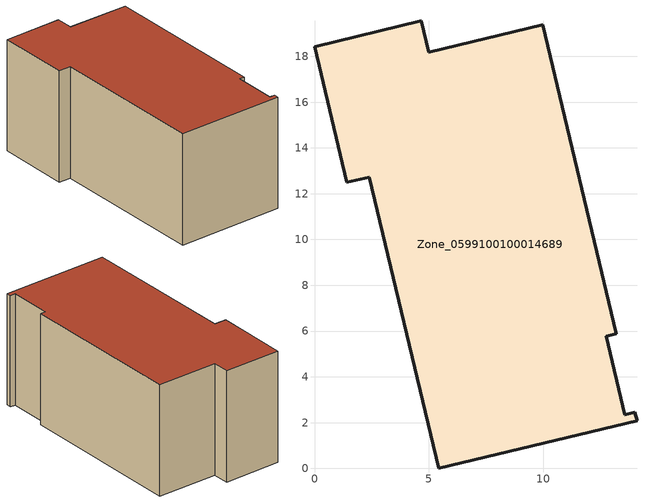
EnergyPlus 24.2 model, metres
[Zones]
Zone_0599100100014689
 floor ground (C_G): 1.4,12.49 0,18.42 4.66,19.56 4.99,18.18 9.97,19.37 13.18,5.88 12.74,5.77 13.55,2.35 14,2.46 14.09,2.08 5.44,0 2.39,12.71 z0
 wall outside (C_F): 4.99,18.18 4.66,19.56 0,18.42 1.4,12.49 2.39,12.71 5.44,0 14.09,2.08 14,2.46 13.55,2.35 12.74,5.77 13.18,5.88 9.97,19.37 4.99,18.18 z0:9.23
 roof outside (C_R): 12.74,5.77 13.18,5.88 9.97,19.37 4.99,18.18 4.66,19.56 0,18.42 1.4,12.49 2.39,12.71 5.44,0 14.09,2.08 14,2.46 13.55,2.35 z9.23
[BUILDING]
Pand.0599100100014689: North Axis=0; Terrain=City; Loads Convergence Tolerance Value=0.04; Temperature Convergence Tolerance Value=0.4; Solar Distribution=FullExterior; Maximum Number of Warmup Days=25; Minimum Number of Warmup Days=1
[Site:Location]
Rotterdam.The.Hague.AP_ZH_NLD Design_Conditions: Latitude=51.96; Longitude=4.45; Time Zone=1; Elevation=-4.5
[SITE:GROUNDTEMPERATURE:BUILDINGSURFACE]
18, 18, 18, 18, 18, 18, 18, 18, 18, 18, 18, 18
[MATERIAL] Thermal Absorptance=0.9; Solar Absorptance=0.7; Visible Absorptance=0.7
Name | Roughness | Thickness | Conductivity | Density | Specific Heat
G.D.2015-2018 | MediumSmooth | 0.15 | 0.0428571 | 540 | 1210
F.D.2015-2018 | Rough | 0.3 | 0.0666667 | 1920 | 840
R.D.2015-2018 | MediumRough | 0.2 | 0.0333333 | 1500 | 1000
[CONSTRUCTION]
C_G: G.D.2015-2018
C_F: F.D.2015-2018
C_R: R.D.2015-2018
[ZONE]
Zone_0599100100014689: Type=1; Multiplier=1; Ceiling Height=Autocalculate; Volume=Autocalculate; Floor Area=autocalculate; Part of Total Floor Area=Yes
[ZONEINFILTRATION:DESIGNFLOWRATE]
Infil_Zone_0599100100014689: Zone or ZoneList or Space or SpaceList=Zone_0599100100014689; Schedule=AlwaysOn; Design Flow Rate Calculation Method=Flow/Area; Flow Rate per Floor Area=0.0021; Constant Term Coefficient=1; Temperature Term Coefficient=0; Velocity Term Coefficient=0; Velocity Squared Term Coefficient=0
[HVACTEMPLATE:ZONE:IDEALLOADSAIRSYSTEM]
Zone_0599100100014689: Maximum Heating Supply Air Temperature=50; Minimum Cooling Supply Air Temperature=13; Maximum Heating Supply Air Humidity Ratio=0.0156; Minimum Cooling Supply Air Humidity Ratio=0.0077; Heating Limit=NoLimit; Cooling Limit=NoLimit; Dehumidification Control Type=ConstantSensibleHeatRatio; Cooling Sensible Heat Ratio=0.7; Dehumidification Setpoint=60; Humidification Control Type=None; Humidification Setpoint=30; Outdoor Air Method=None; Outdoor Air Flow Rate per Person=0.00944; Outdoor Air Flow Rate per Zone Floor Area=0; Outdoor Air Flow Rate per Zone=0; Demand Controlled Ventilation Type=None; Outdoor Air Economizer Type=NoEconomizer; Heat Recovery Type=None; Sensible Heat Recovery Effectiveness=0.7; Latent Heat Recovery Effectiveness=0.65
[ZONECONTROL:THERMOSTAT]
ThermostatControl_Zone_0599100100014689: Zone or ZoneList=Zone_0599100100014689; Control Type Schedule=DualSetpointControlType; Control 1=Thermostat_Zone_0599100100014689; Temperature Difference Between Cutout And Setpoint=0
[THERMOSTATSETPOINT:DUALSETPOINT]
Thermostat_Zone_0599100100014689: Heating Setpoint Temperature Schedule=HeatingSetpoint_Zone_0599100100014689; Cooling Setpoint Temperature Schedule=CoolingSetpoint_Zone_0599100100014689
[SCHEDULE:COMPACT]
HeatingSetpoint_Zone_0599100100014689: Through: 12/31, For: AllDays, Until: 24:00, 21
CoolingSetpoint_Zone_0599100100014689: Through: 12/31, For: AllDays, Until: 24:00, 24
DualSetpointControlType: Through: 12/31, For: AllDays, Until: 24:00, 4
AlwaysOn: Through: 12/31, For: AllDays, Until: 24:00, 1
